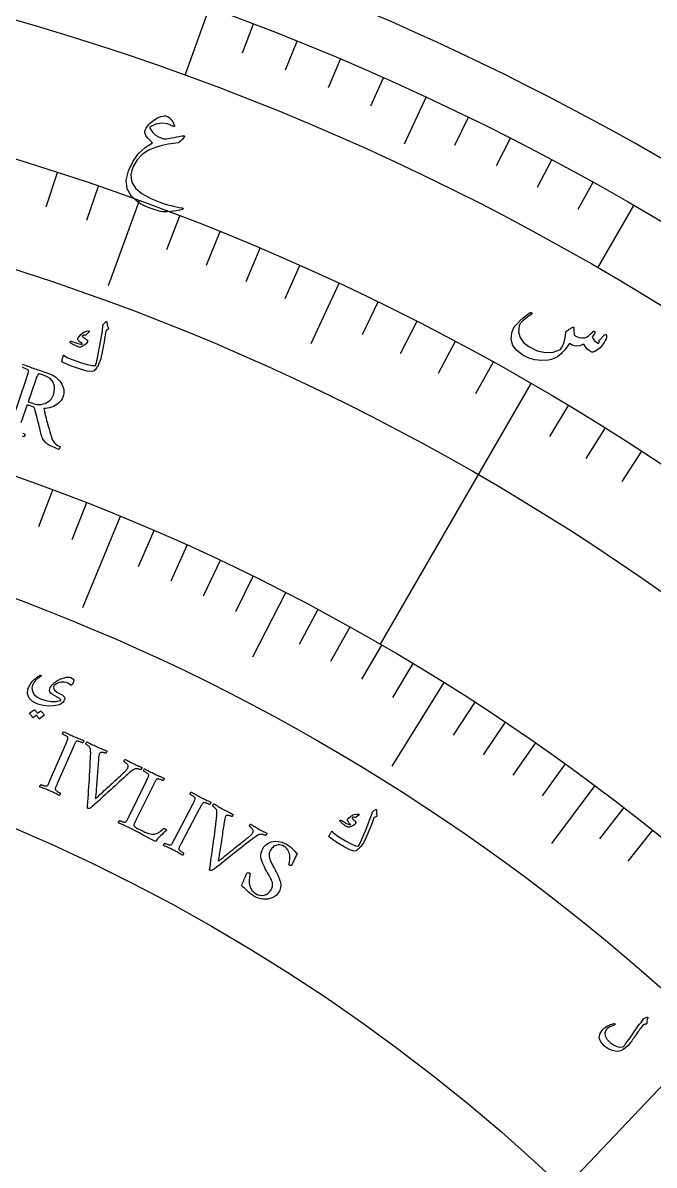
# Model space of a CAD drawing. Header units: millimetres. Extents: x -68 to 67, y -67 to 79.
# Drawn here: x 18.03 to 33.58, y 33.63 to 61.79 of the extents above; entities that cross this region are included whole.
import ezdxf

# ---------------------------------------------------------------- set-up
doc = ezdxf.new("R2010")
doc.units = ezdxf.units.MM
for name, color, linetype in [('CUT_OUTER', 1, 'Continuous'), ('ENGRAVE', 7, 'Continuous'), ('ENGRAVE_FINE', 8, 'Continuous'), ('TEXT', 5, 'Continuous')]:
    doc.layers.add(name, color=color, linetype=linetype)

msp = doc.modelspace()

# ---------------------------------------------------------------- linework, layer by layer
at = {"layer": 'CUT_OUTER'}
msp.add_arc((0.0038, 0.0049), 67.4938, 37.332148, 70.47613, dxfattribs=at)
at = {"layer": 'ENGRAVE'}
for points in [[(22.6246, 62.1607), (22.0186, 60.4956)], [(27.9562, 59.9523), (27.4213, 58.8052)], [(20.8932, 57.4035), (20.1313, 55.3103)], [(33.075, 57.2876), (32.1891, 55.7531)], [(25.8167, 55.3641), (25.1263, 53.8836)], [(30.5438, 52.9033), (26.8313, 46.4731)], [(20.4285, 49.622), (19.5034, 47.375)], [(24.4987, 47.7439), (23.6852, 46.1584)], [(28.4036, 45.5291), (27.1174, 43.4674)], [(32.1158, 42.9911), (31.0493, 41.5635)], [(36.9388, 38.9254), (31.3632, 33.0499)]]:
    msp.add_lwpolyline(points, dxfattribs=at)
for radius in [66.15, 66.15, 64.3781, 61.0875, 61.0875, 58.4888, 53.6625, 53.6625, 50.8275, 45.5625, 45.5625]:
    msp.add_circle((0, 0), radius, dxfattribs=at)
at = {"layer": 'ENGRAVE_FINE'}
for points in [[(23.706, 61.7563), (23.4339, 61.0474)], [(24.7802, 61.3332), (24.4958, 60.6291)], [(25.8469, 60.8914), (25.5502, 60.1924)], [(26.9056, 60.431), (26.5968, 59.7373)], [(28.9983, 59.4552), (28.6654, 58.7727)], [(30.0315, 58.9401), (29.6867, 58.2635)], [(31.0555, 58.407), (30.699, 57.7365)], [(18.8771, 58.0977), (18.6017, 57.2503)], [(19.8881, 57.7594), (19.5981, 56.9169)], [(32.0702, 57.8561), (31.702, 57.1919)], [(21.8918, 57.0301), (21.5725, 56.1983)], [(22.8838, 56.6393), (22.55, 55.8132)], [(23.8688, 56.2313), (23.5206, 55.4112)], [(24.8465, 55.8062), (24.4841, 54.9922)], [(26.779, 54.9051), (26.3884, 54.1043)], [(27.7331, 54.4294), (27.3286, 53.6355)], [(28.6788, 53.9371), (28.2605, 53.1504)], [(29.6158, 53.4283), (29.1838, 52.649)], [(31.4624, 52.3622), (31.0035, 51.5985)], [(32.3714, 51.8051), (31.8993, 51.0495)], [(33.2706, 51.2323), (32.7854, 50.485)], [(18.7604, 50.2764), (18.4206, 49.3657)], [(19.597, 49.9562), (19.2421, 49.0513)], [(21.2544, 49.2739), (20.8694, 48.3814)], [(22.0746, 48.9119), (21.6748, 48.026)], [(22.8889, 48.5362), (22.4743, 47.6571)], [(23.697, 48.1468), (23.2678, 47.2747)], [(25.2938, 47.3275), (24.8356, 46.4702)], [(26.0821, 46.8977), (25.6096, 46.0482)], [(26.8633, 46.4546), (26.3767, 45.6131)], [(27.6372, 45.9984), (27.1366, 45.1652)], [(29.1623, 45.0469), (28.6341, 44.2309)], [(29.9131, 44.5519), (29.3713, 43.7449)], [(30.6558, 44.0441), (30.1005, 43.2464)], [(31.3901, 43.5239), (30.8215, 42.7355)], [(32.8328, 42.4461), (32.2381, 41.6773)], [(33.5408, 41.8889), (32.9332, 41.1302)]]:
    msp.add_lwpolyline(points, dxfattribs=at)
at = {"layer": 'TEXT'}
for points in [[(21.5175, 59.5008), (21.5574, 59.4974), (21.5967, 59.4825), (21.6355, 59.4561), (21.6736, 59.4181), (21.6919, 59.3958), (21.7083, 59.374), (21.7227, 59.3527), (21.7352, 59.332), (21.7458, 59.312), (21.7546, 59.2928), (21.7615, 59.2744), (21.7666, 59.2569), (21.7685, 59.2409), (21.7627, 59.2336), (21.7493, 59.235), (21.7282, 59.245), (21.5935, 59.3046), (21.4546, 59.3213), (21.3118, 59.295), (21.1653, 59.2257), (21.1598, 59.2198), (21.1573, 59.2124), (21.1579, 59.2036), (21.1616, 59.1934), (21.2232, 59.1004), (21.2991, 59.0261), (21.3894, 58.9704), (21.4942, 58.9333), (21.5143, 58.9301), (21.5418, 58.9302), (21.5766, 58.9333), (21.6188, 58.9396), (21.6971, 58.955), (21.7663, 58.9685), (21.8264, 58.9801), (21.8774, 58.9898), (21.9192, 58.9977), (21.9519, 59.0038), (21.9754, 59.008), (21.9897, 59.0105), (22.0085, 59.0095), (22.0158, 59.0014), (22.0116, 58.9862), (21.9959, 58.9639), (21.9469, 58.9084), (21.9073, 58.8681), (21.877, 58.8433), (21.8561, 58.8339), (21.8006, 58.829), (21.7411, 58.8215), (21.6775, 58.8114), (21.61, 58.7987), (21.5385, 58.7833), (21.463, 58.7652), (21.3836, 58.7444), (21.3002, 58.721), (21.125, 58.6509), (20.9748, 58.5486), (20.8496, 58.4142), (20.7494, 58.2478), (20.7129, 58.1508), (20.6958, 58.0546), (20.6981, 57.9593), (20.7197, 57.8648), (20.8049, 57.7179), (20.959, 57.5826), (21.1818, 57.4585), (21.4733, 57.3446), (21.5197, 57.3305), (21.57, 57.3162), (21.6241, 57.3016), (21.6822, 57.2868), (21.7442, 57.272), (21.8098, 57.2573), (21.8792, 57.2427), (21.9524, 57.2283), (21.9647, 57.225), (21.9732, 57.2209), (21.9779, 57.216), (21.9787, 57.2103), (21.9589, 57.1915), (21.9013, 57.1734), (21.8061, 57.156), (21.6734, 57.1389), (21.5941, 57.132), (21.5263, 57.13), (21.47, 57.1331), (21.4251, 57.1413), (21.2642, 57.1878), (21.1215, 57.2387), (20.9969, 57.2942), (20.8905, 57.3545), (20.7059, 57.5139), (20.602, 57.699), (20.5789, 57.9103), (20.6372, 58.1479), (20.7486, 58.3796), (20.8837, 58.5708), (21.0428, 58.7213), (21.226, 58.8308), (21.1565, 58.8976), (21.1025, 58.9594), (21.0642, 59.0162), (21.0415, 59.0679), (21.0372, 59.0871), (21.0365, 59.1066), (21.0395, 59.1264), (21.0461, 59.1465), (21.0732, 59.1974), (21.1035, 59.2439), (21.1372, 59.2859), (21.1742, 59.3235), (21.262, 59.3945), (21.3485, 59.4476), (21.4337, 59.4831), (21.5175, 59.5008)], [(32.3594, 54.0985), (32.3686, 54.1054), (32.3772, 54.1091), (32.3854, 54.1096), (32.393, 54.1068), (32.4012, 54.1005), (32.4068, 54.0928), (32.4099, 54.0839), (32.4103, 54.0737), (32.4067, 54.0403), (32.3958, 54.0028), (32.3777, 53.961), (32.3524, 53.915), (32.3037, 53.8444), (32.2481, 53.7828), (32.1856, 53.7304), (32.1161, 53.687), (32.0961, 53.6786), (32.0772, 53.6741), (32.0592, 53.6737), (32.0422, 53.6773), (31.9891, 53.7045), (31.9394, 53.7463), (31.893, 53.8027), (31.85, 53.8737), (31.7538, 53.8322), (31.6625, 53.8207), (31.5759, 53.8393), (31.4939, 53.8878), (31.4653, 53.8449), (31.4365, 53.8045), (31.4075, 53.7664), (31.3783, 53.7308), (31.3488, 53.6973), (31.3189, 53.6656), (31.2884, 53.6358), (31.2575, 53.6079), (31.1962, 53.5607), (31.1287, 53.5234), (31.0553, 53.4959), (30.9758, 53.4783), (30.8073, 53.4665), (30.6459, 53.4825), (30.4916, 53.5265), (30.3439, 53.5984), (30.1956, 53.7113), (30.1008, 53.8408), (30.0594, 53.9873), (30.0717, 54.1509), (30.0895, 54.2023), (30.119, 54.2585), (30.16, 54.3194), (30.2127, 54.385), (30.2769, 54.4532), (30.3511, 54.5201), (30.4354, 54.5855), (30.5298, 54.6494), (30.5365, 54.653), (30.5431, 54.6545), (30.5497, 54.654), (30.5561, 54.6515), (30.5618, 54.6476), (30.5661, 54.6431), (30.569, 54.638), (30.5705, 54.6322), (30.5698, 54.6255), (30.5674, 54.6193), (30.5633, 54.6137), (30.5574, 54.6088), (30.4344, 54.5223), (30.3435, 54.4454), (30.2846, 54.3783), (30.2575, 54.321), (30.243, 54.1694), (30.2773, 54.0341), (30.3603, 53.9149), (30.4922, 53.8115), (30.7009, 53.7099), (30.9007, 53.6638), (31.0919, 53.6734), (31.275, 53.7388), (31.3238, 53.8236), (31.362, 53.9209), (31.3895, 54.0308), (31.4062, 54.1533), (31.4069, 54.1663), (31.4093, 54.1769), (31.4135, 54.185), (31.4195, 54.1907), (31.4445, 54.2077), (31.4681, 54.2235), (31.4904, 54.2381), (31.5113, 54.2517), (31.5307, 54.2637), (31.5484, 54.2742), (31.5644, 54.2829), (31.5788, 54.29), (31.586, 54.2923), (31.5918, 54.2916), (31.5961, 54.2878), (31.5991, 54.281), (31.6, 54.2766), (31.6011, 54.2699), (31.6023, 54.2611), (31.6037, 54.2501), (31.6049, 54.237), (31.6058, 54.2221), (31.6062, 54.2052), (31.6062, 54.1865), (31.6072, 54.1499), (31.6098, 54.1223), (31.614, 54.1036), (31.62, 54.0938), (31.672, 54.0571), (31.7323, 54.0343), (31.8006, 54.0254), (31.8773, 54.0303), (31.9117, 54.0433), (31.9552, 54.0721), (32.0077, 54.1168), (32.0694, 54.1774), (32.0753, 54.1831), (32.0821, 54.1869), (32.0899, 54.1886), (32.0987, 54.1884), (32.1063, 54.1871), (32.1127, 54.1843), (32.1179, 54.1802), (32.1219, 54.1746), (32.1222, 54.1568), (32.1106, 54.1303), (32.0872, 54.0953), (32.0519, 54.0517), (32.079, 54.0006), (32.1142, 53.9566), (32.1575, 53.9197), (32.2091, 53.89), (32.2175, 53.9057), (32.223, 53.9193), (32.2254, 53.9309), (32.2248, 53.9403), (32.2233, 53.9497), (32.2239, 53.9579), (32.2266, 53.9648), (32.2314, 53.9704)], [(20.1001, 54.409), (20.1028, 54.3888), (20.1063, 54.3693), (20.1106, 54.3506), (20.1155, 54.3327), (20.1212, 54.3154), (20.1279, 54.2988), (20.1355, 54.2828), (20.144, 54.2675), (20.1466, 54.2598), (20.1456, 54.2522), (20.141, 54.2448), (20.1329, 54.2377), (20.0867, 54.2012), (20.0821, 54.1971), (20.0785, 54.1935), (20.076, 54.1904), (20.0745, 54.1878), (20.0534, 54.0506), (20.0334, 53.927), (20.0145, 53.8169), (19.9967, 53.7204), (19.98, 53.6376), (19.9644, 53.5685), (19.9498, 53.5133), (19.9364, 53.4718), (19.9077, 53.3948), (19.8972, 53.371), (19.8855, 53.3474), (19.8726, 53.3242), (19.8585, 53.3013), (19.8431, 53.2788), (19.8263, 53.2567), (19.8081, 53.2351), (19.7885, 53.2138), (19.7275, 53.1941), (19.6143, 53.2072), (19.4488, 53.2529), (19.2306, 53.3306), (19.1634, 53.3575), (19.1019, 53.384), (19.0459, 53.4102), (18.9956, 53.4361), (18.9916, 53.4399), (18.9892, 53.4442), (18.9886, 53.449), (18.9897, 53.4543), (18.9968, 53.4789), (19.0035, 53.5014), (19.0098, 53.5215), (19.0155, 53.5394), (19.0208, 53.5552), (19.0258, 53.5691), (19.0305, 53.5811), (19.0348, 53.5912), (19.0376, 53.5968), (19.0408, 53.5993), (19.0445, 53.5988), (19.0486, 53.5952), (19.0815, 53.571), (19.126, 53.5458), (19.1822, 53.5198), (19.2501, 53.4929), (19.455, 53.4188), (19.6186, 53.37), (19.7412, 53.3468), (19.8229, 53.3495), (19.8406, 53.3974), (19.8631, 53.4879), (19.8905, 53.6211), (19.9226, 53.7971), (19.9532, 53.9738), (19.9757, 54.1077), (19.9902, 54.1988), (19.9967, 54.247), (19.9981, 54.2603), (19.9994, 54.2728), (20.0006, 54.2844), (20.0018, 54.2951), (20.0028, 54.3049), (20.0036, 54.3137), (20.0043, 54.3213), (20.0048, 54.328), (20.0068, 54.3421), (20.011, 54.3547), (20.0174, 54.3659), (20.026, 54.3756), (20.0784, 54.4241), (20.0824, 54.4272), (20.0861, 54.4289), (20.0894, 54.4291), (20.0925, 54.4279), (20.0955, 54.4244), (20.0978, 54.4201), (20.0993, 54.4149), (20.1001, 54.409)], [(19.6592, 54.199), (19.662, 54.1975), (19.6642, 54.1954), (19.6656, 54.1926), (19.6664, 54.1892), (19.6661, 54.1866), (19.6654, 54.1838), (19.6641, 54.181), (19.6624, 54.1782), (19.5987, 54.1068), (19.5916, 54.0998), (19.5849, 54.0948), (19.5788, 54.0919), (19.5732, 54.0911), (19.5512, 54.0927), (19.5315, 54.0914), (19.5142, 54.0873), (19.4992, 54.0804), (19.495, 54.0754), (19.4957, 54.0682), (19.5015, 54.0588), (19.5124, 54.0471), (19.5201, 54.0408), (19.5283, 54.0346), (19.5368, 54.0286), (19.5457, 54.0226), (19.5551, 54.0166), (19.565, 54.0107), (19.5755, 54.0047), (19.5866, 53.9988), (19.6208, 53.9676), (19.6213, 53.9287), (19.588, 53.8823), (19.5211, 53.8282), (19.4964, 53.8138), (19.4738, 53.8039), (19.4532, 53.7983), (19.4346, 53.7971), (19.4157, 53.7998), (19.3908, 53.8071), (19.36, 53.819), (19.3233, 53.8354), (19.3046, 53.8442), (19.2872, 53.8532), (19.271, 53.8625), (19.2559, 53.872), (19.242, 53.8814), (19.229, 53.8905), (19.2171, 53.8992), (19.2061, 53.9076), (19.2, 53.9145), (19.1962, 53.9213), (19.1949, 53.9279), (19.196, 53.9343), (19.1992, 53.9402), (19.2037, 53.9436), (19.2096, 53.9445), (19.2169, 53.9429), (19.2395, 53.9365), (19.2651, 53.9288), (19.2935, 53.9199), (19.3248, 53.9096), (19.3833, 53.8905), (19.4297, 53.8777), (19.4641, 53.8712), (19.4864, 53.8711), (19.4897, 53.872), (19.492, 53.874), (19.4933, 53.8769), (19.4936, 53.8809), (19.493, 53.8837), (19.4912, 53.8867), (19.4881, 53.8899), (19.4838, 53.8934), (19.4418, 53.9211), (19.4245, 53.9335), (19.4106, 53.9465), (19.4001, 53.9601), (19.3928, 53.9743), (19.3879, 53.9897), (19.3869, 54.004), (19.3898, 54.0175), (19.3967, 54.0299), (19.4577, 54.1087), (19.5218, 54.1631), (19.589, 54.1932), (19.6592, 54.199)], [(18.7854, 52.6204), (18.8067, 52.6968), (18.8148, 52.7701), (18.8096, 52.8402), (18.7911, 52.9071), (18.7565, 52.9687), (18.7029, 53.0229), (18.6303, 53.0695), (18.5388, 53.1086), (18.526, 53.1129), (18.5102, 53.1179), (18.4913, 53.1236), (18.4693, 53.1301), (18.4479, 53.1351), (18.4306, 53.1366), (18.4176, 53.1346), (18.4088, 53.1291), (18.3999, 53.1177), (18.3907, 53.1021), (18.3813, 53.0823), (18.3717, 53.0583), (18.362, 53.0321), (18.3525, 53.0057), (18.343, 52.9791), (18.3336, 52.9523), (18.1631, 52.4519), (18.2912, 52.4074), (18.3384, 52.3939), (18.3864, 52.3861), (18.4351, 52.384), (18.4847, 52.3875), (18.5336, 52.3967), (18.5801, 52.4115), (18.6244, 52.4319), (18.6663, 52.4579), (18.7043, 52.4896), (18.7369, 52.5273), (18.7639, 52.5709), (18.7854, 52.6204)], [(19.1995, 45.4761), (19.1603, 45.5106), (19.1096, 45.5326), (19.0475, 45.5422), (18.9741, 45.5393), (18.9237, 45.5283), (18.8777, 45.5092), (18.836, 45.4822), (18.7987, 45.4471), (18.7932, 45.4393), (18.7893, 45.4304), (18.787, 45.4204), (18.7863, 45.4093), (18.7962, 45.37), (18.8242, 45.3318), (18.8703, 45.2946), (18.9345, 45.2585), (18.9981, 45.2235), (19.0409, 45.1903), (19.0631, 45.1589), (19.0647, 45.1294), (19.0443, 45.0776), (19.015, 45.0362), (18.9768, 45.0052), (18.9296, 44.9845), (18.796, 44.9566), (18.6636, 44.9499), (18.5323, 44.9646), (18.4021, 45.0004), (18.2703, 45.0652), (18.1854, 45.1476), (18.1472, 45.2479), (18.156, 45.3663), (18.1771, 45.4248), (18.2105, 45.4841), (18.256, 45.5442), (18.3139, 45.6052), (18.332, 45.6213), (18.3501, 45.6366), (18.3682, 45.6511), (18.3863, 45.6648), (18.4045, 45.6777), (18.4229, 45.6899), (18.4416, 45.7014), (18.4605, 45.7121), (18.4698, 45.7159), (18.4769, 45.7161), (18.4817, 45.7128), (18.4843, 45.7058), (18.4843, 45.6984), (18.4823, 45.6918), (18.4784, 45.686), (18.4726, 45.6809), (18.3766, 45.6108), (18.3082, 45.5401), (18.2672, 45.4691), (18.2535, 45.3979), (18.2667, 45.3116), (18.3074, 45.2381), (18.3754, 45.1772), (18.4709, 45.1287), (18.6015, 45.0869), (18.7261, 45.0659), (18.8448, 45.0659), (18.9579, 45.0868), (18.9652, 45.0894), (18.9693, 45.0935), (18.9701, 45.099), (18.9675, 45.1058), (18.9526, 45.1229), (18.9232, 45.1443), (18.8795, 45.17), (18.8212, 45.2001), (18.763, 45.2332), (18.7221, 45.2668), (18.6984, 45.3011), (18.692, 45.3361), (18.6971, 45.372), (18.7089, 45.4071), (18.7273, 45.4412), (18.7523, 45.4745), (18.814, 45.5347), (18.8855, 45.584), (18.9669, 45.6223), (19.0582, 45.6496), (19.0818, 45.6552), (19.1042, 45.6592), (19.1253, 45.6618), (19.1451, 45.6627), (19.1637, 45.6623), (19.1808, 45.6606), (19.1966, 45.6576), (19.211, 45.6533), (19.2628, 45.6255), (19.2859, 45.5881), (19.2804, 45.5411), (19.2463, 45.4845), (19.2329, 45.4711), (19.2206, 45.4652), (19.2095, 45.4669), (19.1995, 45.4761)], [(18.4694, 44.8278), (18.4719, 44.8289), (18.4747, 44.8289), (18.478, 44.828), (18.4817, 44.826), (18.4932, 44.8152), (18.504, 44.804), (18.5143, 44.7925), (18.5238, 44.7806), (18.5328, 44.7682), (18.5411, 44.7553), (18.549, 44.7417), (18.5563, 44.7276), (18.5572, 44.7238), (18.5569, 44.7203), (18.5553, 44.7171), (18.5524, 44.7143), (18.4416, 44.6348), (18.4392, 44.6341), (18.4366, 44.6352), (18.4336, 44.6381), (18.4304, 44.6428), (18.4284, 44.6466), (18.425, 44.6522), (18.42, 44.6596), (18.4135, 44.6687), (18.4055, 44.6796), (18.3959, 44.6926), (18.3846, 44.7076), (18.3718, 44.7246), (18.2851, 44.6629), (18.2816, 44.6614), (18.2782, 44.662), (18.275, 44.6649), (18.2718, 44.67), (18.2691, 44.6744), (18.2647, 44.6812), (18.2586, 44.6902), (18.2508, 44.7016), (18.2412, 44.7154), (18.2295, 44.7317), (18.2159, 44.7505), (18.2002, 44.7717), (18.1989, 44.7747), (18.1988, 44.7772), (18.1999, 44.7792), (18.2022, 44.7807), (18.3122, 44.856), (18.3147, 44.8571), (18.3175, 44.8571), (18.3208, 44.8562), (18.3245, 44.8543), (18.3345, 44.8457), (18.344, 44.8366), (18.3529, 44.8271), (18.3611, 44.8171), (18.3688, 44.8067), (18.376, 44.796), (18.3826, 44.785), (18.3887, 44.7736)], [(19.2824, 44.2023), (19.3133, 44.1891), (19.344, 44.1763), (19.3745, 44.1641), (19.4047, 44.1525), (19.4351, 44.1409), (19.4661, 44.1289), (19.4977, 44.1164), (19.5299, 44.1035), (19.5314, 44.0969), (19.531, 44.0893), (19.5287, 44.0806), (19.5245, 44.0709), (19.5193, 44.0616), (19.5142, 44.0542), (19.5091, 44.0487), (19.504, 44.045), (19.4962, 44.0482), (19.4855, 44.0522), (19.472, 44.057), (19.4557, 44.0626), (19.4381, 44.0683), (19.4208, 44.0733), (19.404, 44.0777), (19.3875, 44.0814), (19.3725, 44.0838), (19.3605, 44.0839), (19.3513, 44.0818), (19.345, 44.0776), (19.3372, 44.0676), (19.3294, 44.0557), (19.3215, 44.042), (19.3136, 44.0264), (19.3057, 44.0095), (19.2975, 43.9917), (19.2891, 43.9731), (19.2804, 43.9536), (19.2791, 43.9505), (19.2777, 43.9473), (19.2763, 43.9442), (19.2749, 43.9411), (19.2735, 43.9379), (19.2722, 43.9348), (19.2708, 43.9316), (19.2694, 43.9285), (18.8864, 43.0554), (18.8851, 43.0523), (18.8837, 43.0491), (18.8823, 43.046), (18.8809, 43.0429), (18.8795, 43.0397), (18.8782, 43.0366), (18.8768, 43.0334), (18.8754, 43.0303), (18.867, 43.0108), (18.859, 42.9922), (18.8516, 42.9745), (18.8448, 42.9576), (18.8388, 42.9417), (18.8341, 42.927), (18.8307, 42.9134), (18.8286, 42.901), (18.83, 42.8943), (18.8346, 42.8865), (18.8425, 42.8776), (18.8536, 42.8676), (18.8667, 42.8572), (18.8806, 42.8473), (18.8953, 42.8377), (18.9108, 42.8286), (18.9255, 42.8205), (18.9378, 42.8139), (18.9476, 42.8088), (18.9551, 42.8053), (18.9557, 42.7991), (18.9549, 42.7916), (18.9528, 42.7829), (18.9494, 42.7728), (18.945, 42.7632), (18.9402, 42.7556), (18.9349, 42.7502), (18.9291, 42.7468), (18.8993, 42.7624), (18.87, 42.7776), (18.8413, 42.7923), (18.8132, 42.8067), (18.7851, 42.8207), (18.7564, 42.8344), (18.7271, 42.8479), (18.6973, 42.8612), (18.668, 42.8737), (18.6383, 42.8859), (18.6081, 42.8979), (18.5775, 42.9095), (18.5465, 42.921), (18.5152, 42.9324), (18.4835, 42.9437), (18.4516, 42.9551), (18.4501, 42.9616), (18.4505, 42.9692), (18.4528, 42.9779), (18.4569, 42.9876), (18.4619, 42.997), (18.4669, 43.0045), (18.4719, 43.0101), (18.4768, 43.0139), (18.4845, 43.0108), (18.4949, 43.0071), (18.5081, 43.0026), (18.524, 42.9973), (18.5413, 42.9921), (18.5585, 42.9877), (18.5756, 42.9842), (18.5926, 42.9814), (18.6078, 42.98), (18.6196, 42.9803), (18.628, 42.9824), (18.633, 42.9863), (18.6426, 42.9982), (18.652, 43.0124), (18.6614, 43.0287), (18.6706, 43.0473), (18.6799, 43.0674), (18.6893, 43.0884), (18.699, 43.1102), (18.7089, 43.1328), (19.0883, 44.0075), (19.0981, 44.0303), (19.1075, 44.0524), (19.1165, 44.074), (19.125, 44.095), (19.1324, 44.1149), (19.1381, 44.1332), (19.142, 44.15), (19.144, 44.1653), (19.1437, 44.1724), (19.1394, 44.1803), (19.1312, 44.189), (19.119, 44.1985), (19.1046, 44.2083), (19.0895, 44.2178), (19.0739, 44.2271), (19.0578, 44.2362), (19.0425, 44.2443), (19.0298, 44.251), (19.0196, 44.2561), (19.0119, 44.2596), (19.0112, 44.2658), (19.0118, 44.2733), (19.0138, 44.2821), (19.0171, 44.2922), (19.0213, 44.3019), (19.0261, 44.3095), (19.0314, 44.315), (19.0372, 44.3184), (19.0688, 44.3035), (19.1001, 44.2886), (19.131, 44.2736), (19.1616, 44.2586), (19.1919, 44.2438), (19.2222, 44.2295), (19.2523, 44.2157), (19.2824, 44.2023)], [(19.8441, 43.953), (19.878, 43.9379), (19.9115, 43.9235), (19.9447, 43.9096), (19.9775, 43.8963), (20.0099, 43.8833), (20.042, 43.8703), (20.0738, 43.8573), (20.1053, 43.8442), (20.1047, 43.8383), (20.1026, 43.8307), (20.0989, 43.8214), (20.0937, 43.8105), (20.088, 43.8004), (20.0828, 43.7932), (20.0783, 43.7891), (20.0743, 43.788), (20.0686, 43.7902), (20.0597, 43.7931), (20.0477, 43.7966), (20.0327, 43.8008), (20.0161, 43.8046), (19.9994, 43.8072), (19.9826, 43.8085), (19.9658, 43.8087), (19.9502, 43.8065), (19.9371, 43.8007), (19.9267, 43.7914), (19.9188, 43.7786), (19.9116, 43.7564), (19.9051, 43.7233), (19.8994, 43.6791), (19.8943, 43.6239), (19.8922, 43.595), (19.8898, 43.5616), (19.8871, 43.5238), (19.8842, 43.4815), (19.8809, 43.436), (19.8774, 43.3881), (19.8736, 43.3381), (19.8695, 43.2858), (19.8653, 43.2324), (19.8613, 43.1789), (19.8573, 43.1253), (19.8534, 43.0717), (19.8496, 43.0192), (19.8458, 42.9689), (19.842, 42.9207), (19.8383, 42.8748), (19.8347, 42.8319), (19.8314, 42.7932), (19.8284, 42.7586), (19.8257, 42.7281), (19.8235, 42.7029), (19.822, 42.6842), (19.8211, 42.6719), (19.8208, 42.6661), (19.8273, 42.6717), (19.8389, 42.682), (19.8555, 42.697), (19.8771, 42.7168), (19.9029, 42.7405), (19.9318, 42.7673), (19.964, 42.7972), (19.9993, 42.8301), (20.0373, 42.8655), (20.0772, 42.9026), (20.1191, 42.9414), (20.1629, 42.982), (20.208, 43.0236), (20.2534, 43.0655), (20.2991, 43.1077), (20.3452, 43.1502), (20.3908, 43.1922), (20.4351, 43.2329), (20.4781, 43.2724), (20.5197, 43.3105), (20.5352, 43.325), (20.5504, 43.3402), (20.5654, 43.3562), (20.5801, 43.3729), (20.5937, 43.3896), (20.6052, 43.4053), (20.6146, 43.4202), (20.622, 43.434), (20.6276, 43.4504), (20.6286, 43.4663), (20.6251, 43.4819), (20.6171, 43.4971), (20.6062, 43.5116), (20.5942, 43.525), (20.581, 43.5374), (20.5667, 43.5488), (20.5529, 43.5586), (20.5412, 43.5665), (20.5316, 43.5724), (20.5242, 43.5764), (20.5221, 43.5814), (20.5222, 43.5884), (20.5244, 43.5974), (20.5289, 43.6083), (20.5346, 43.619), (20.5404, 43.6272), (20.5464, 43.633), (20.5525, 43.6364), (20.5801, 43.622), (20.6069, 43.6079), (20.6328, 43.594), (20.6578, 43.5803), (20.6829, 43.5667), (20.709, 43.5532), (20.736, 43.5396), (20.764, 43.526), (20.787, 43.5151), (20.8076, 43.5055), (20.8257, 43.4972), (20.8414, 43.4902), (20.8558, 43.484), (20.8702, 43.478), (20.8845, 43.4722), (20.8987, 43.4665), (20.9137, 43.4606), (20.9303, 43.4539), (20.9484, 43.4464), (20.9681, 43.4382), (20.9673, 43.4322), (20.9648, 43.4246), (20.9604, 43.4152), (20.9543, 43.4042), (20.9479, 43.394), (20.9427, 43.387), (20.9388, 43.3832), (20.9361, 43.3826), (20.9274, 43.386), (20.9141, 43.39), (20.896, 43.3947), (20.8733, 43.4001), (20.8487, 43.404), (20.8251, 43.4042), (20.8025, 43.4008), (20.7809, 43.3937), (20.7646, 43.3856), (20.7442, 43.373), (20.7199, 43.3557), (20.6916, 43.3338), (20.662, 43.3097), (20.6336, 43.2858), (20.6065, 43.2621), (20.5806, 43.2386), (20.5207, 43.184), (20.4634, 43.1316), (20.4087, 43.0815), (20.3566, 43.0336), (20.3061, 42.9873), (20.2565, 42.9418), (20.2077, 42.8972), (20.1596, 42.8535), (20.1116, 42.8097), (20.0627, 42.7651), (20.0131, 42.7196), (19.9626, 42.6732), (19.9102, 42.6251), (19.8549, 42.5746), (19.7966, 42.5217), (19.7355, 42.4663), (19.7186, 42.452), (19.7029, 42.4411), (19.6881, 42.4334), (19.6745, 42.4291), (19.6617, 42.4273), (19.6496, 42.4273), (19.6383, 42.4293), (19.6277, 42.4331), (19.6251, 42.4353), (19.6236, 42.4391), (19.6231, 42.4444), (19.6236, 42.4513), (19.6245, 42.4586), (19.6249, 42.4649), (19.6249, 42.4703), (19.6245, 42.4749), (19.6321, 42.5791), (19.6393, 42.6798), (19.6461, 42.7771), (19.6526, 42.8709), (19.659, 42.9633), (19.6652, 43.0565), (19.6714, 43.1506), (19.6774, 43.2454), (19.6833, 43.3431), (19.689, 43.446), (19.6945, 43.554), (19.6997, 43.667), (19.7014, 43.7017), (19.7025, 43.7347), (19.703, 43.7661), (19.703, 43.7959), (19.702, 43.8246), (19.7, 43.8524), (19.6967, 43.8796), (19.6924, 43.906), (19.6896, 43.9168), (19.6843, 43.9278), (19.6765, 43.9389), (19.6662, 43.9502), (19.6546, 43.9612), (19.6427, 43.9714), (19.6307, 43.9807), (19.6184, 43.9891), (19.6068, 43.9965), (19.5966, 44.0026), (19.588, 44.0074), (19.5808, 44.0109), (19.5807, 44.0131), (19.5824, 44.0186), (19.5859, 44.0276), (19.5912, 44.04), (19.5969, 44.0524), (19.6014, 44.0615), (19.6047, 44.0671), (19.6068, 44.0694), (19.6411, 44.0528), (19.6722, 44.0374), (19.7002, 44.0232), (19.7251, 44.0103), (19.75, 43.9975), (19.7781, 43.9837), (19.8095, 43.9689), (19.8441, 43.953)], [(20.8253, 42.1518), (20.8241, 42.1495), (20.8227, 42.1467), (20.8211, 42.1434), (20.8192, 42.1395), (20.8143, 42.1296), (20.8087, 42.1183), (20.8024, 42.1055), (20.7954, 42.0913), (20.7883, 42.0767), (20.7818, 42.0627), (20.7759, 42.0491), (20.7706, 42.036), (20.7664, 42.0244), (20.764, 42.015), (20.7634, 42.008), (20.7645, 42.0033), (20.7721, 41.9915), (20.7815, 41.9806), (20.7927, 41.9705), (20.8058, 41.9612), (20.8219, 41.9515), (20.8425, 41.9401), (20.8674, 41.927), (20.8967, 41.9122), (21.0083, 41.8563), (21.0378, 41.8425), (21.0695, 41.8297), (21.1035, 41.8178), (21.1397, 41.8068), (21.1757, 41.7981), (21.2093, 41.793), (21.2405, 41.7915), (21.2692, 41.7936), (21.2945, 41.799), (21.3205, 41.8073), (21.3472, 41.8184), (21.3745, 41.8323), (21.4028, 41.85), (21.4323, 41.8721), (21.463, 41.8988), (21.4949, 41.93), (21.5009, 41.9336), (21.5087, 41.9344), (21.5183, 41.9324), (21.5296, 41.9276), (21.546, 41.9182), (21.5585, 41.9089), (21.5672, 41.8996), (21.5721, 41.8903), (21.5363, 41.8565), (21.4992, 41.8217), (21.461, 41.786), (21.4214, 41.7492), (21.3835, 41.7129), (21.3503, 41.6784), (21.3217, 41.6457), (21.2977, 41.6148), (21.2183, 41.6557), (21.1393, 41.6968), (21.0607, 41.7382), (20.9825, 41.7797), (20.9019, 41.8224), (20.8159, 41.8668), (20.7244, 41.9132), (20.6275, 41.9613), (20.5937, 41.9776), (20.5615, 41.9927), (20.5309, 42.0065), (20.5019, 42.019), (20.4735, 42.0311), (20.4447, 42.0439), (20.4157, 42.0573), (20.3863, 42.0714), (20.3851, 42.0779), (20.3859, 42.0855), (20.3885, 42.0941), (20.3931, 42.1036), (20.3985, 42.1127), (20.4039, 42.12), (20.4091, 42.1254), (20.4142, 42.129), (20.4217, 42.1256), (20.4319, 42.1213), (20.4449, 42.1162), (20.4606, 42.1103), (20.4776, 42.1043), (20.4946, 42.0991), (20.5115, 42.0948), (20.5283, 42.0913), (20.5434, 42.0891), (20.5553, 42.0889), (20.5638, 42.0907), (20.569, 42.0943), (20.5791, 42.1058), (20.5891, 42.1195), (20.5992, 42.1354), (20.6093, 42.1535), (20.6194, 42.1732), (20.6299, 42.1937), (20.6405, 42.2151), (20.6515, 42.2372), (21.0702, 43.0937), (21.0811, 43.116), (21.0914, 43.1378), (21.1014, 43.1589), (21.1109, 43.1795), (21.1192, 43.199), (21.1257, 43.2171), (21.1303, 43.2337), (21.1331, 43.2488), (21.1331, 43.2559), (21.1292, 43.264), (21.1213, 43.2731), (21.1096, 43.2831), (21.0956, 43.2935), (21.081, 43.3037), (21.0659, 43.3137), (21.0501, 43.3235), (21.0353, 43.3324), (21.0229, 43.3396), (21.0129, 43.3452), (21.0054, 43.349), (21.0049, 43.3553), (21.0059, 43.3628), (21.0082, 43.3715), (21.012, 43.3814), (21.0167, 43.3909), (21.0218, 43.3983), (21.0273, 43.4035), (21.0333, 43.4066), (21.0642, 43.3903), (21.0947, 43.374), (21.1249, 43.3576), (21.1548, 43.3412), (21.1845, 43.325), (21.214, 43.3094), (21.2435, 43.2942), (21.2729, 43.2795), (21.3032, 43.2649), (21.3333, 43.2507), (21.3632, 43.2372), (21.3929, 43.2242), (21.4227, 43.2112), (21.4531, 43.1978), (21.4842, 43.1839), (21.5158, 43.1695), (21.5169, 43.1629), (21.5162, 43.1553), (21.5135, 43.1467), (21.5088, 43.1372), (21.5032, 43.1282), (21.4978, 43.121), (21.4924, 43.1157), (21.4872, 43.1122), (21.4795, 43.1158), (21.4691, 43.1203), (21.4558, 43.1257), (21.4397, 43.1321), (21.4224, 43.1385), (21.4054, 43.1443), (21.3887, 43.1495), (21.3724, 43.154), (21.3576, 43.157), (21.3456, 43.1577), (21.3363, 43.156), (21.3298, 43.1521), (21.3216, 43.1424), (21.3132, 43.131), (21.3048, 43.1176), (21.2962, 43.1024), (21.2874, 43.0858), (21.2784, 43.0684), (21.2692, 43.0502), (21.2597, 43.0312), (21.2582, 43.0281), (21.2567, 43.025), (21.2551, 43.0219), (21.2536, 43.0189), (21.2521, 43.0158), (21.2506, 43.0127), (21.2491, 43.0096), (21.2475, 43.0066)], [(22.4187, 42.6973), (22.4486, 42.6818), (22.4783, 42.6669), (22.5078, 42.6526), (22.5371, 42.6388), (22.5666, 42.625), (22.5967, 42.6108), (22.6273, 42.5961), (22.6585, 42.5809), (22.6595, 42.5742), (22.6585, 42.5666), (22.6556, 42.5581), (22.6507, 42.5488), (22.6449, 42.5399), (22.6392, 42.5328), (22.6337, 42.5277), (22.6284, 42.5244), (22.6209, 42.5281), (22.6105, 42.5329), (22.5974, 42.5387), (22.5815, 42.5454), (22.5643, 42.5523), (22.5475, 42.5586), (22.531, 42.5642), (22.5148, 42.5691), (22.5001, 42.5725), (22.4881, 42.5735), (22.4788, 42.5721), (22.4722, 42.5684), (22.4637, 42.5589), (22.455, 42.5477), (22.4462, 42.5346), (22.4372, 42.5196), (22.428, 42.5033), (22.4186, 42.4861), (22.4088, 42.4682), (22.3988, 42.4494), (22.3972, 42.4463), (22.3956, 42.4433), (22.394, 42.4403), (22.3924, 42.4372), (22.3908, 42.4342), (22.3892, 42.4312), (22.3876, 42.4281), (22.386, 42.4251), (21.9411, 41.5819), (21.9395, 41.5789), (21.9379, 41.5758), (21.9363, 41.5728), (21.9347, 41.5698), (21.9331, 41.5667), (21.9315, 41.5637), (21.9299, 41.5607), (21.9283, 41.5576), (21.9185, 41.5388), (21.9092, 41.5209), (21.9006, 41.5037), (21.8925, 41.4873), (21.8854, 41.4719), (21.8797, 41.4576), (21.8753, 41.4443), (21.8723, 41.4321), (21.8732, 41.4253), (21.8773, 41.4172), (21.8845, 41.4077), (21.8948, 41.3969), (21.9071, 41.3856), (21.9203, 41.3747), (21.9343, 41.3641), (21.9491, 41.3539), (21.9631, 41.3448), (21.9749, 41.3373), (21.9844, 41.3315), (21.9915, 41.3275), (21.9917, 41.3213), (21.9904, 41.3139), (21.9877, 41.3053), (21.9835, 41.2955), (21.9785, 41.2862), (21.9731, 41.279), (21.9675, 41.2739), (21.9615, 41.271), (21.9328, 41.2887), (21.9047, 41.306), (21.8771, 41.3228), (21.8501, 41.3391), (21.8231, 41.3551), (21.7955, 41.3708), (21.7673, 41.3864), (21.7385, 41.4018), (21.7101, 41.4164), (21.6814, 41.4307), (21.6521, 41.4448), (21.6224, 41.4586), (21.5924, 41.4723), (21.5619, 41.4859), (21.5312, 41.4996), (21.5001, 41.5132), (21.4992, 41.5198), (21.5001, 41.5273), (21.503, 41.5358), (21.5078, 41.5452), (21.5135, 41.5542), (21.519, 41.5613), (21.5244, 41.5666), (21.5296, 41.57), (21.537, 41.5664), (21.5471, 41.5619), (21.5599, 41.5565), (21.5755, 41.5501), (21.5923, 41.5436), (21.6092, 41.538), (21.6259, 41.5333), (21.6427, 41.5293), (21.6577, 41.5268), (21.6695, 41.5262), (21.6781, 41.5277), (21.6834, 41.5313), (21.6938, 41.5424), (21.7042, 41.5558), (21.7147, 41.5715), (21.7252, 41.5894), (21.7359, 41.6088), (21.7469, 41.629), (21.7581, 41.65), (21.7697, 41.6719), (22.2111, 42.5169), (22.2225, 42.5389), (22.2335, 42.5604), (22.244, 42.5813), (22.254, 42.6016), (22.2629, 42.6209), (22.2698, 42.6388), (22.2749, 42.6552), (22.278, 42.6703), (22.2782, 42.6774), (22.2746, 42.6856), (22.267, 42.6949), (22.2555, 42.7052), (22.2418, 42.716), (22.2275, 42.7266), (22.2126, 42.737), (22.1971, 42.7472), (22.1825, 42.7565), (22.1703, 42.764), (22.1605, 42.7698), (22.1531, 42.7739), (22.1528, 42.7802), (22.154, 42.7876), (22.1565, 42.7963), (22.1606, 42.8061), (22.1655, 42.8154), (22.1708, 42.8227), (22.1765, 42.8278), (22.1825, 42.8307), (22.213, 42.8136), (22.2431, 42.7964), (22.2728, 42.7793), (22.3023, 42.7621), (22.3315, 42.7451), (22.3606, 42.7287), (22.3897, 42.7127), (22.4187, 42.6973)], [(22.961, 42.4081), (22.9937, 42.3906), (23.0261, 42.3738), (23.0582, 42.3576), (23.0899, 42.342), (23.1214, 42.3267), (23.1525, 42.3114), (23.1832, 42.2961), (23.2136, 42.2808), (23.2126, 42.2749), (23.21, 42.2675), (23.2057, 42.2585), (23.1997, 42.248), (23.1932, 42.2383), (23.1876, 42.2315), (23.1828, 42.2277), (23.1787, 42.2269), (23.1731, 42.2296), (23.1645, 42.2331), (23.1528, 42.2375), (23.1381, 42.2427), (23.1218, 42.2477), (23.1054, 42.2515), (23.0887, 42.254), (23.072, 42.2554), (23.0562, 42.2543), (23.0428, 42.2495), (23.0317, 42.241), (23.0229, 42.2288), (23.0141, 42.2072), (23.0053, 42.1746), (22.9964, 42.1309), (22.9874, 42.0763), (22.9832, 42.0475), (22.9784, 42.0144), (22.973, 41.9769), (22.967, 41.935), (22.9604, 41.8898), (22.9535, 41.8423), (22.9461, 41.7927), (22.9382, 41.7408), (22.9302, 41.6878), (22.9223, 41.6347), (22.9145, 41.5816), (22.9068, 41.5285), (22.8992, 41.4764), (22.8917, 41.4264), (22.8845, 41.3787), (22.8774, 41.3331), (22.8708, 41.2906), (22.8647, 41.2523), (22.8592, 41.218), (22.8544, 41.1877), (22.8504, 41.1627), (22.8475, 41.1442), (22.8457, 41.132), (22.845, 41.1262), (22.8519, 41.1313), (22.8642, 41.1408), (22.8818, 41.1546), (22.9048, 41.1728), (22.9322, 41.1946), (22.963, 41.2192), (22.9972, 41.2467), (23.0349, 41.277), (23.0753, 41.3095), (23.1177, 41.3436), (23.1623, 41.3794), (23.209, 41.4167), (23.2569, 41.4549), (23.3052, 41.4934), (23.3539, 41.5322), (23.4029, 41.5713), (23.4515, 41.6099), (23.4986, 41.6473), (23.5442, 41.6835), (23.5885, 41.7186), (23.605, 41.7319), (23.6213, 41.746), (23.6374, 41.7609), (23.6533, 41.7765), (23.668, 41.7921), (23.6806, 41.807), (23.6911, 41.8211), (23.6995, 41.8344), (23.7062, 41.8503), (23.7084, 41.8662), (23.706, 41.8819), (23.6991, 41.8977), (23.6893, 41.9129), (23.6783, 41.9272), (23.666, 41.9405), (23.6526, 41.9528), (23.6395, 41.9637), (23.6284, 41.9724), (23.6193, 41.979), (23.6122, 41.9834), (23.6104, 41.9886), (23.611, 41.9956), (23.6139, 42.0044), (23.6192, 42.0149), (23.6256, 42.0252), (23.632, 42.033), (23.6384, 42.0383), (23.6447, 42.0412), (23.6712, 42.0249), (23.6969, 42.0089), (23.7217, 41.9931), (23.7457, 41.9777), (23.7698, 41.9624), (23.7948, 41.947), (23.8207, 41.9315), (23.8477, 41.9159), (23.8699, 41.9034), (23.8897, 41.8923), (23.9072, 41.8827), (23.9223, 41.8747), (23.9363, 41.8674), (23.9502, 41.8604), (23.964, 41.8535), (23.9778, 41.8469), (23.9923, 41.8399), (24.0083, 41.832), (24.0259, 41.8232), (24.0449, 41.8136), (24.0437, 41.8077), (24.0406, 41.8003), (24.0356, 41.7913), (24.0287, 41.7807), (24.0216, 41.771), (24.0159, 41.7644), (24.0117, 41.7608), (24.009, 41.7604), (24.0006, 41.7644), (23.9876, 41.7694), (23.9699, 41.7755), (23.9476, 41.7825), (23.9234, 41.7881), (23.8999, 41.7901), (23.8771, 41.7883), (23.8551, 41.7827), (23.8382, 41.7759), (23.8169, 41.7647), (23.7914, 41.7492), (23.7617, 41.7294), (23.7304, 41.7075), (23.7003, 41.6857), (23.6716, 41.664), (23.644, 41.6424), (23.5804, 41.5923), (23.5194, 41.5442), (23.4613, 41.4982), (23.4058, 41.4542), (23.3522, 41.4116), (23.2994, 41.3698), (23.2475, 41.3288), (23.1965, 41.2887), (23.1454, 41.2485), (23.0934, 41.2076), (23.0406, 41.1657), (22.9869, 41.1231), (22.9312, 41.0789), (22.8724, 41.0325), (22.8105, 40.9839), (22.7455, 40.9331), (22.7277, 40.9201), (22.7111, 40.9103), (22.6959, 40.9037), (22.6819, 40.9004), (22.6691, 40.8995), (22.6571, 40.9004), (22.6459, 40.9032), (22.6355, 40.9078), (22.6331, 40.9102), (22.6319, 40.914), (22.6318, 40.9194), (22.6328, 40.9263), (22.6342, 40.9334), (22.6351, 40.9397), (22.6355, 40.9451), (22.6354, 40.9496), (22.6505, 41.0531), (22.6649, 41.153), (22.6788, 41.2495), (22.692, 41.3426), (22.705, 41.4343), (22.7179, 41.5269), (22.7309, 41.6202), (22.7437, 41.7143), (22.7567, 41.8114), (22.7698, 41.9136), (22.783, 42.0209), (22.7963, 42.1333), (22.8005, 42.1677), (22.804, 42.2006), (22.8068, 42.2319), (22.8089, 42.2616), (22.81, 42.2902), (22.81, 42.3182), (22.8087, 42.3455), (22.8063, 42.3721), (22.8042, 42.3831), (22.7997, 42.3945), (22.7928, 42.4061), (22.7834, 42.4182), (22.7726, 42.43), (22.7615, 42.441), (22.7501, 42.4511), (22.7385, 42.4604), (22.7274, 42.4686), (22.7177, 42.4754), (22.7094, 42.4808), (22.7026, 42.4848), (22.7026, 42.487), (22.7047, 42.4924), (22.7088, 42.5012), (22.7151, 42.5131), (22.7216, 42.5251), (22.7268, 42.5338), (22.7305, 42.5392), (22.7327, 42.5413), (22.7657, 42.5223), (22.7957, 42.5047), (22.8226, 42.4885), (22.8464, 42.4738), (22.8703, 42.4593), (22.8974, 42.4435), (22.9276, 42.4264), (22.961, 42.4081)], [(26.7414, 42.3852), (26.7401, 42.3667), (26.7395, 42.3487), (26.7397, 42.3313), (26.7408, 42.3144), (26.7426, 42.2979), (26.7454, 42.2819), (26.7492, 42.2663), (26.7539, 42.2511), (26.7547, 42.2437), (26.7524, 42.2371), (26.747, 42.2314), (26.7384, 42.2266), (26.6904, 42.2029), (26.6855, 42.2001), (26.6816, 42.1976), (26.6788, 42.1953), (26.677, 42.1933), (26.6324, 42.0752), (26.5913, 41.9691), (26.5537, 41.8748), (26.5196, 41.7923), (26.4892, 41.7218), (26.4622, 41.6633), (26.4389, 41.6169), (26.4191, 41.5826), (26.3791, 41.5196), (26.3652, 41.5003), (26.3504, 41.4816), (26.3346, 41.4634), (26.3177, 41.4457), (26.2998, 41.4286), (26.2806, 41.4121), (26.2604, 41.3963), (26.2389, 41.381), (26.181, 41.375), (26.0828, 41.408), (25.9442, 41.4798), (25.7649, 41.59), (25.7102, 41.6265), (25.6604, 41.6617), (25.6156, 41.6955), (25.5758, 41.728), (25.5729, 41.7321), (25.5716, 41.7364), (25.5719, 41.7408), (25.5739, 41.7453), (25.5849, 41.7659), (25.5951, 41.7846), (25.6044, 41.8013), (25.6129, 41.8161), (25.6206, 41.8292), (25.6276, 41.8406), (25.634, 41.8504), (25.6398, 41.8586), (25.6433, 41.8631), (25.6466, 41.8647), (25.6498, 41.8635), (25.6528, 41.8596), (25.6775, 41.8318), (25.7124, 41.8011), (25.7575, 41.7674), (25.8127, 41.7307), (25.981, 41.6262), (26.1173, 41.552), (26.222, 41.5082), (26.2951, 41.4952), (26.3198, 41.5345), (26.357, 41.6107), (26.4065, 41.724), (26.4682, 41.8745), (26.5287, 42.0259), (26.574, 42.1407), (26.604, 42.219), (26.6189, 42.2606), (26.6227, 42.2722), (26.6262, 42.283), (26.6295, 42.2931), (26.6325, 42.3025), (26.6352, 42.311), (26.6376, 42.3186), (26.6397, 42.3253), (26.6414, 42.3311), (26.6458, 42.3433), (26.6519, 42.3537), (26.6597, 42.3624), (26.6692, 42.3694), (26.725, 42.4027), (26.7291, 42.4048), (26.7327, 42.4055), (26.7357, 42.4051), (26.7382, 42.4034), (26.7403, 42.3997), (26.7415, 42.3955), (26.7419, 42.3906), (26.7414, 42.3852)], [(26.3095, 42.2817), (26.3118, 42.2798), (26.3133, 42.2775), (26.3141, 42.2748), (26.3142, 42.2716), (26.3134, 42.2693), (26.3122, 42.267), (26.3106, 42.2647), (26.3085, 42.2625), (26.2384, 42.211), (26.2307, 42.2062), (26.2239, 42.203), (26.2179, 42.2016), (26.2127, 42.2018), (26.1934, 42.2074), (26.1757, 42.21), (26.1595, 42.2096), (26.1449, 42.2063), (26.1402, 42.2027), (26.1395, 42.1961), (26.1429, 42.1866), (26.1503, 42.1742), (26.1561, 42.1672), (26.1622, 42.1601), (26.1686, 42.1531), (26.1754, 42.1461), (26.1826, 42.139), (26.1903, 42.1319), (26.1985, 42.1246), (26.2073, 42.1173), (26.2318, 42.083), (26.2249, 42.0484), (26.1866, 42.0133), (26.1169, 41.9779), (26.0922, 41.9697), (26.0702, 41.9651), (26.0509, 41.9641), (26.0341, 41.9665), (26.0178, 41.9724), (25.9971, 41.9836), (25.9719, 42), (25.9423, 42.0215), (25.9274, 42.0329), (25.9135, 42.0442), (25.9008, 42.0555), (25.8893, 42.0667), (25.8786, 42.0777), (25.8688, 42.0883), (25.8598, 42.0983), (25.8516, 42.1078), (25.8475, 42.1151), (25.8454, 42.1218), (25.8455, 42.128), (25.8476, 42.1335), (25.8516, 42.1381), (25.8563, 42.1402), (25.8617, 42.1399), (25.8679, 42.1371), (25.8868, 42.1272), (25.9081, 42.1156), (25.9317, 42.1022), (25.9576, 42.0873), (26.0061, 42.0593), (26.0449, 42.0391), (26.0743, 42.0269), (26.0941, 42.0225), (26.0972, 42.0227), (26.0996, 42.0241), (26.1013, 42.0265), (26.1024, 42.03), (26.1024, 42.0325), (26.1013, 42.0355), (26.0992, 42.039), (26.096, 42.0429), (26.0638, 42.0754), (26.0508, 42.0897), (26.0409, 42.1039), (26.034, 42.118), (26.0303, 42.132), (26.0288, 42.1466), (26.0306, 42.1595), (26.0357, 42.1709), (26.0442, 42.1807), (26.1133, 42.2393), (26.1806, 42.2756), (26.246, 42.2897), (26.3095, 42.2817)], [(24.5222, 41.5462), (24.5518, 41.5281), (24.5782, 41.5107), (24.6015, 41.494), (24.6217, 41.478), (24.6402, 41.4619), (24.6585, 41.4451), (24.6768, 41.4275), (24.6949, 41.4091), (24.7141, 41.3893), (24.7357, 41.3675), (24.7595, 41.3435), (24.7857, 41.3175), (24.7689, 41.2765), (24.751, 41.2353), (24.7322, 41.1939), (24.7123, 41.1522), (24.6932, 41.1131), (24.6764, 41.0795), (24.662, 41.0512), (24.6501, 41.0283), (24.6472, 41.0238), (24.6424, 41.0212), (24.6358, 41.0206), (24.6273, 41.0219), (24.6185, 41.0243), (24.6107, 41.0269), (24.6041, 41.0296), (24.5985, 41.0325), (24.5922, 41.037), (24.5873, 41.0419), (24.5837, 41.0474), (24.5814, 41.0535), (24.5894, 41.0737), (24.5963, 41.0965), (24.6021, 41.122), (24.6068, 41.1502), (24.6098, 41.18), (24.6106, 41.2105), (24.6093, 41.2416), (24.6058, 41.2733), (24.5997, 41.3049), (24.5908, 41.3357), (24.579, 41.3658), (24.5643, 41.395), (24.5463, 41.4226), (24.5245, 41.4475), (24.499, 41.4698), (24.4697, 41.4895), (24.4304, 41.5098), (24.3929, 41.5234), (24.3572, 41.5303), (24.3233, 41.5305), (24.2914, 41.5253), (24.2616, 41.5162), (24.234, 41.5032), (24.2085, 41.4864), (24.1854, 41.4669), (24.1649, 41.4463), (24.1471, 41.4244), (24.132, 41.4013), (24.113, 41.3629), (24.1011, 41.3247), (24.0961, 41.2867), (24.0981, 41.249), (24.1054, 41.2113), (24.1163, 41.1735), (24.1307, 41.1355), (24.1487, 41.0975), (24.1684, 41.0592), (24.1881, 41.0205), (24.2077, 40.9816), (24.2273, 40.9423), (24.2428, 40.9127), (24.259, 40.8817), (24.276, 40.8491), (24.2938, 40.8151), (24.3114, 40.78), (24.3278, 40.7442), (24.3432, 40.7077), (24.3574, 40.6706), (24.3694, 40.633), (24.3779, 40.5953), (24.383, 40.5575), (24.3846, 40.5196), (24.3818, 40.482), (24.3738, 40.4451), (24.3604, 40.4088), (24.3418, 40.3732), (24.3078, 40.3251), (24.2685, 40.2843), (24.2239, 40.2508), (24.174, 40.2248), (24.1206, 40.2058), (24.0659, 40.1936), (24.0096, 40.1883), (23.9519, 40.1898), (23.8945, 40.1978), (23.8389, 40.2121), (23.7854, 40.2326), (23.7337, 40.2593), (23.6871, 40.2886), (23.6429, 40.32), (23.6011, 40.3536), (23.5618, 40.3893), (23.5244, 40.425), (23.4888, 40.4582), (23.4549, 40.4891), (23.4227, 40.5177), (23.4338, 40.5502), (23.4459, 40.5835), (23.459, 40.6175), (23.4729, 40.6524), (23.487, 40.6865), (23.5005, 40.7183), (23.5133, 40.7479), (23.5254, 40.7752), (23.5362, 40.7988), (23.5448, 40.8174), (23.5514, 40.8309), (23.5559, 40.8394), (23.5638, 40.8412), (23.5718, 40.8424), (23.58, 40.8431), (23.5884, 40.8431), (23.5966, 40.8424), (23.6045, 40.8407), (23.612, 40.8381), (23.6191, 40.8346), (23.6265, 40.8288), (23.6308, 40.8218), (23.6322, 40.8136), (23.6305, 40.8042), (23.6255, 40.7869), (23.6206, 40.766), (23.6158, 40.7416), (23.6111, 40.7137), (23.6074, 40.6832), (23.6057, 40.6511), (23.606, 40.6173), (23.6082, 40.5819), (23.6134, 40.5459), (23.6225, 40.5104), (23.6355, 40.4754), (23.6524, 40.441), (23.6742, 40.4079), (23.702, 40.3771), (23.736, 40.3485), (23.7759, 40.322), (23.8226, 40.2997), (23.871, 40.2867), (23.921, 40.2832), (23.9728, 40.2891), (24.023, 40.3054), (24.0684, 40.333), (24.109, 40.3719), (24.1448, 40.4221), (24.1653, 40.4615), (24.1785, 40.4992), (24.1846, 40.5352), (24.1835, 40.5694), (24.177, 40.6029), (24.1668, 40.6366), (24.1531, 40.6703), (24.1357, 40.7042), (24.1161, 40.7388), (24.0956, 40.7745), (24.0743, 40.8113), (24.0521, 40.8492), (24.0282, 40.8932), (24.0043, 40.9386), (23.9804, 40.9855), (23.9564, 41.0339), (23.9346, 41.0832), (23.9173, 41.1331), (23.9043, 41.1835), (23.8957, 41.2345), (23.8937, 41.2854), (23.9002, 41.3356), (23.9153, 41.3851), (23.939, 41.434), (23.9712, 41.4818), (24.0084, 41.5223), (24.0507, 41.5554), (24.0979, 41.5811), (24.1485, 41.5997), (24.2008, 41.6115), (24.2548, 41.6166), (24.3105, 41.6148), (24.3661, 41.6066), (24.4199, 41.5924), (24.4719, 41.5723), (24.5222, 41.5462)], [(33.4039, 37.2825), (33.409, 37.2842), (33.4138, 37.2843), (33.4183, 37.283), (33.4225, 37.2801), (33.4257, 37.2761), (33.4272, 37.2713), (33.4269, 37.2658), (33.4249, 37.2595), (33.4123, 37.2239), (33.4036, 37.1911), (33.3987, 37.1613), (33.3978, 37.1343), (33.3966, 37.1254), (33.392, 37.118), (33.3838, 37.1123), (33.3722, 37.1082), (33.3659, 37.1068), (33.3598, 37.1054), (33.3541, 37.1041), (33.3486, 37.1027), (33.3434, 37.1015), (33.3387, 37.1004), (33.3343, 37.0994), (33.3304, 37.0986), (33.3234, 37.0969), (33.3165, 37.0936), (33.3098, 37.0887), (33.3031, 37.0821), (33.2869, 37.0613), (33.2695, 37.0383), (33.2509, 37.0132), (33.2312, 36.9859), (33.2102, 36.9565), (33.1879, 36.9251), (33.1643, 36.8917), (33.1394, 36.8563), (33.1151, 36.8205), (33.0919, 36.787), (33.0699, 36.756), (33.0492, 36.7273), (33.0297, 36.7008), (33.0114, 36.6764), (32.9944, 36.6542), (32.9786, 36.634), (32.9294, 36.5764), (32.8768, 36.5272), (32.8208, 36.4864), (32.7615, 36.4541), (32.7202, 36.4409), (32.6719, 36.4377), (32.6167, 36.4446), (32.5544, 36.4615), (32.4919, 36.4852), (32.4369, 36.5116), (32.3894, 36.5407), (32.3493, 36.5724), (32.2652, 36.6703), (32.2285, 36.7672), (32.2392, 36.8634), (32.2975, 36.959), (32.3566, 37.0165), (32.4258, 37.0629), (32.5051, 37.0982), (32.5946, 37.1222), (32.6005, 37.123), (32.6054, 37.1224), (32.6093, 37.1203), (32.6123, 37.1168), (32.6147, 37.1123), (32.6158, 37.1081), (32.6157, 37.1043), (32.6144, 37.1007), (32.6117, 37.0962), (32.6082, 37.0925), (32.604, 37.0897), (32.599, 37.0879), (32.5277, 37.0598), (32.4713, 37.0321), (32.4298, 37.0048), (32.4031, 36.978), (32.3685, 36.9), (32.3721, 36.8211), (32.4139, 36.7412), (32.4939, 36.6603), (32.5778, 36.6006), (32.6599, 36.562), (32.7403, 36.5444), (32.8191, 36.5478), (32.836, 36.5684), (32.8553, 36.5929), (32.8769, 36.6213), (32.9008, 36.6536), (32.9271, 36.69), (32.9558, 36.7306), (32.9867, 36.7753), (33.02, 36.8242), (33.0548, 36.8743), (33.0893, 36.9233), (33.1233, 36.9714), (33.1571, 37.0186), (33.1905, 37.0647), (33.2237, 37.1098), (33.2567, 37.1538), (33.2895, 37.1966), (33.3195, 37.2394), (33.3236, 37.2436), (33.328, 37.2471), (33.3325, 37.25), (33.3372, 37.2522)]]:
    msp.add_lwpolyline(points, close=True, dxfattribs=at)
for points in [[(17.7758, 52.0042), (18.1228, 53.0275), (18.1318, 53.0541), (18.1404, 53.08), (18.1486, 53.1052), (18.1563, 53.1297), (18.1629, 53.1528), (18.1677, 53.1741), (18.1705, 53.1934), (18.1715, 53.2108), (18.1705, 53.2188), (18.1649, 53.2274), (18.1549, 53.2365), (18.1402, 53.2461), (18.1231, 53.2557), (18.1055, 53.2651), (18.0875, 53.274), (18.0689, 53.2826), (18.0515, 53.2903), (18.037, 53.2965), (18.0252, 53.3013)], [(18.0278, 53.3622), (18.0333, 53.3689), (18.0396, 53.3733), (18.0765, 53.3593), (18.1129, 53.3453), (18.1488, 53.3313), (18.1841, 53.3173), (18.2192, 53.3036), (18.2542, 53.2903), (18.2893, 53.2775), (18.3243, 53.2652), (18.3614, 53.2526), (18.3999, 53.2398), (18.4399, 53.2268), (18.4815, 53.2136), (18.5252, 53.1996), (18.5718, 53.1842), (18.6212, 53.1674), (18.6735, 53.1493), (18.6735, 53.1493), (18.7144, 53.133), (18.7548, 53.1131), (18.7945, 53.0896), (18.8337, 53.0625), (18.8711, 53.0323), (18.9058, 52.9997), (18.9375, 52.9646), (18.9664, 52.9271), (18.9916, 52.8874), (19.0119, 52.8457), (19.0275, 52.8022), (19.0383, 52.7567), (19.0434, 52.7097), (19.0417, 52.6615), (19.0333, 52.6121), (19.0182, 52.5615), (18.9998, 52.5202), (18.9757, 52.4818), (18.9458, 52.4461), (18.9102, 52.4132), (18.8704, 52.3834), (18.8282, 52.3573), (18.7835, 52.3348), (18.7363, 52.3159), (18.6883, 52.3011), (18.6411, 52.2908), (18.5947, 52.285), (18.549, 52.2837), (18.5623, 52.221), (18.5758, 52.1608), (18.5893, 52.1028), (18.6029, 52.0472), (18.6168, 51.9928), (18.6314, 51.9383), (18.6465, 51.8837), (18.6623, 51.8291), (18.6789, 51.7729), (18.6963, 51.7138), (18.7147, 51.6518), (18.7341, 51.5868), (18.7484, 51.5454), (18.7653, 51.5079), (18.7848, 51.4742), (18.8069, 51.4445), (18.8333, 51.4174), (18.8655, 51.392), (18.9035, 51.3681), (18.9475, 51.3459), (18.9492, 51.3385), (18.9484, 51.3297), (18.9449, 51.3194), (18.9389, 51.3077), (18.9322, 51.2965), (18.9268, 51.2879), (18.9227, 51.282), (18.92, 51.2787), (18.8636, 51.3001), (18.8126, 51.3206), (18.7669, 51.3404), (18.7266, 51.3593), (18.6916, 51.3771), (18.6621, 51.3935), (18.638, 51.4083), (18.6194, 51.4217), (18.6081, 51.4321), (18.5949, 51.4447), (18.5798, 51.4595), (18.5627, 51.4766), (18.5456, 51.4968), (18.5302, 51.521), (18.5166, 51.5492), (18.5047, 51.5815), (18.5003, 51.5966), (18.4944, 51.6175), (18.4871, 51.644), (18.4785, 51.6762), (18.4687, 51.713), (18.4582, 51.7536), (18.4469, 51.7979), (18.4348, 51.8458), (18.4221, 51.8965), (18.4089, 51.9488), (18.3952, 52.0029), (18.3811, 52.0587), (18.3669, 52.1149), (18.353, 52.1705), (18.3396, 52.2254), (18.3266, 52.2797), (18.3191, 52.2967), (18.3061, 52.3116), (18.2874, 52.3243), (18.2631, 52.3348), (18.1377, 52.3784), (17.9834, 51.9328)], [(18.0315, 51.6788), (18.0488, 51.671), (18.0633, 51.6646), (18.0749, 51.6598), (18.0836, 51.6565), (18.0848, 51.6495), (18.0847, 51.641), (18.0831, 51.6309), (18.0801, 51.6193), (18.0761, 51.608), (18.0713, 51.599), (18.0658, 51.5924), (18.0596, 51.588), (18.0245, 51.603)]]:
    msp.add_lwpolyline(points, dxfattribs=at)

doc.saveas('drawing.dxf')
